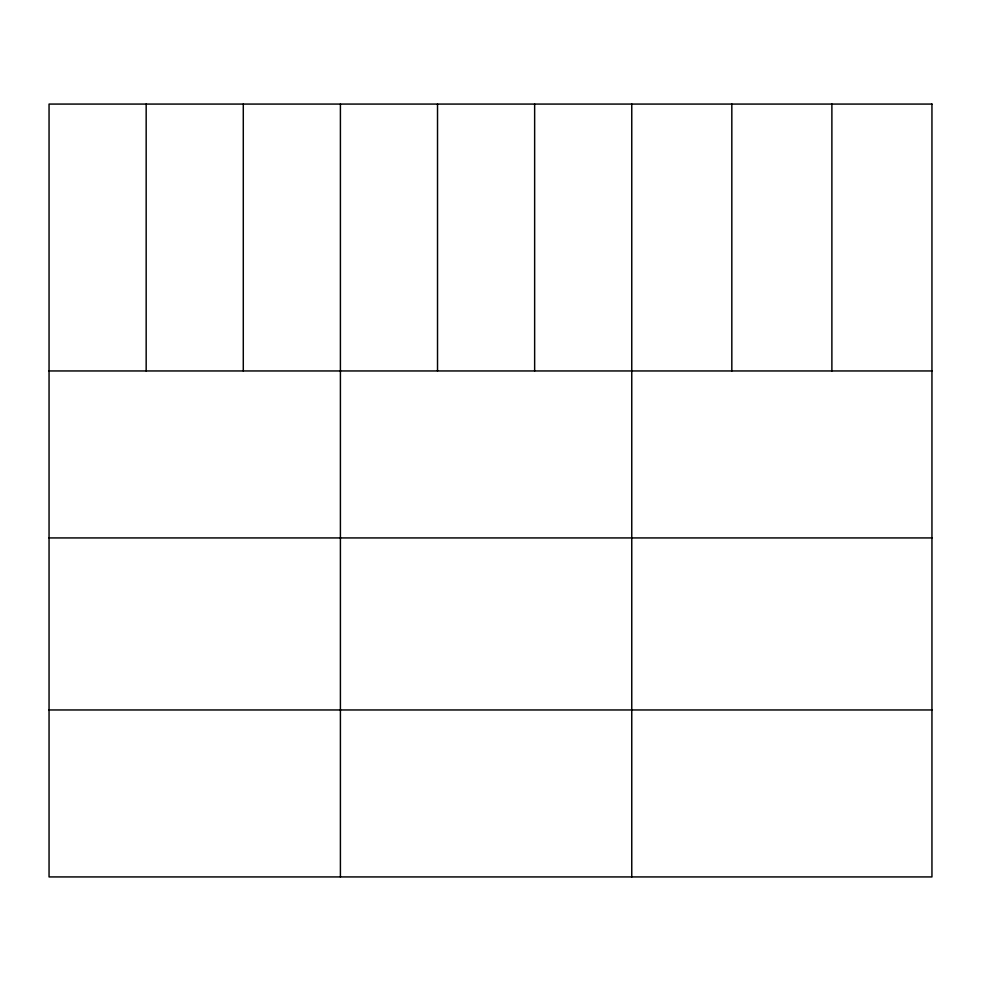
<?xml version="1.0" encoding="UTF-8"?>
<svg xmlns="http://www.w3.org/2000/svg" width="981" height="981" viewBox="0 0 981 981"><rect width="100%" height="100%" fill="white"/><g stroke="black" fill="none" stroke-linecap="round" stroke-linejoin="round"><path stroke-width="1.47" d="M49.05 370.953L931.95 370.953M49.05 537.931L931.95 537.931M49.05 709.962L931.95 709.962M831.888 104.072L831.888 370.953M731.826 104.072L731.826 370.953M631.764 104.072L631.764 876.928M534.645 104.072L534.645 370.953M437.526 104.072L437.526 370.953M340.407 104.072L340.407 876.928M243.288 104.072L243.288 370.953M146.169 104.072L146.169 370.953M931.95 104.072L49.05 104.072L49.05 876.928L931.95 876.928L931.95 104.072"/></g></svg>
